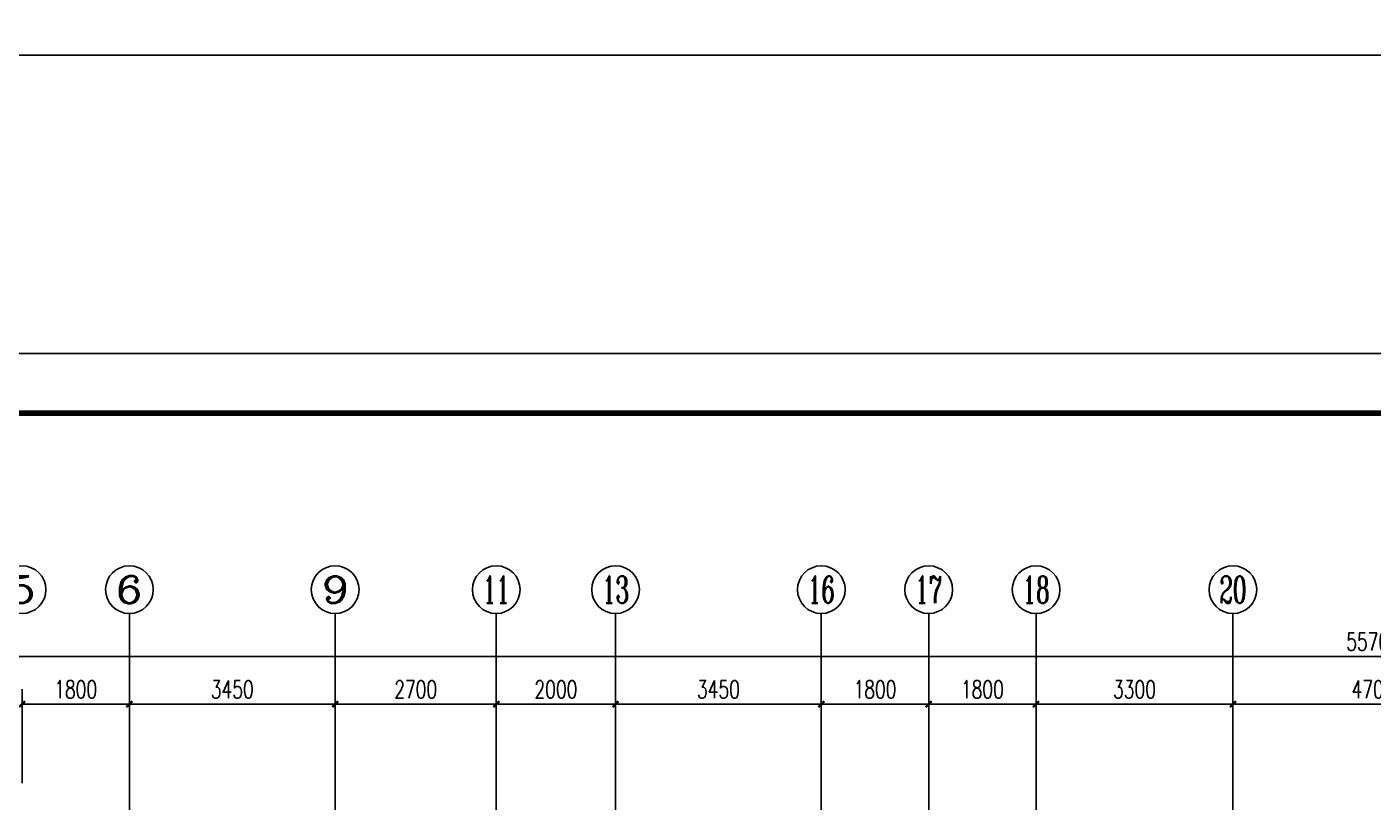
# Model space of a CAD drawing. Extents: x -287580 to -53108, y -522338 to -82629.
# Drawn here: x -248927 to -226359, y -458735 to -445740 of the extents above; entities that cross this region are included whole.
import ezdxf
from ezdxf.enums import TextEntityAlignment as Align

# ---------------------------------------------------------------- set-up
doc = ezdxf.new("R2010")
doc.units = 0
doc.header["$LTSCALE"] = 1000
doc.header["$MEASUREMENT"] = 0
doc.linetypes.add('DOTE', pattern=[2.42, 2, -0.2, 0.02, -0.2])
for name, color, linetype in [('AXIS', 3, 'Continuous'), ('AXIS_TEXT', 7, 'Continuous'), ('DOTE', 99, 'Continuous'), ('PUB_TITLE', 146, 'Continuous')]:
    doc.layers.add(name, color=color, linetype=linetype)
doc.styles.add('_TCH_AXIS', font='COMPLEX', dxfattribs={"bigfont": 'GBCBIG'})
doc.styles.add('_TCH_DIM_T3', font='SIMPLEX', dxfattribs={"width": 0.705882, "bigfont": 'GBCBIG'})
doc.styles.add('COMPLEX', font='COMPLEX')
doc.dimstyles.new('_TCH_ARCH&&100', dxfattribs={"dimtxt": 297.5, "dimasz": 100, "dimexe": 250, "dimexo": 300, "dimgap": 100, "dimtad": 1, "dimdec": 0, "dimzin": 0, "dimdsep": 46, "dimtxsty": '_TCH_DIM_T3', "dimblk": 'ARCHTICK', "dimcen": 0.09, "dimclrt": 7, "dimazin": 2, "dimtfac": 1, "dimtdec": 0, "dimtix": 1, "dimtmove": 2, "dimatfit": 3, "dimfxl": 0, "dimtolj": 1, "dimtzin": 0, "dimarcsym": 0})

# ---------------------------------------------------------------- blocks, each defined once
blk = doc.blocks.new('_ArchTick')
at = {"color": 0, "linetype": 'ByBlock', "const_width": 0.4}
blk.add_lwpolyline([(-0.5, -0.5), (0.5, 0.5)], dxfattribs=at)
blk = doc.blocks.new('*D280')
at = {"layer": 'AXIS', "color": 0, "lineweight": -2}
for p, q in [((-249009, -458420), (-249009, -456844)), ((-247209, -458420), (-247209, -456844)), ((-249009, -457094), (-247209, -457094))]:
    blk.add_line(p, q, dxfattribs=at)
at = {"layer": 'Defpoints', "color": 0}
for p in [(-247209, -457094), (-249009, -458720), (-247209, -458720)]:
    blk.add_point(p, dxfattribs=at)
at = {"layer": 'AXIS', "color": 0, "lineweight": -2, "xscale": 100, "yscale": 100, "zscale": 100, "rotation": 180}
blk.add_blockref('_ArchTick', (-249009, -457094), dxfattribs=at)
at = {"layer": 'AXIS', "color": 0, "lineweight": -2, "xscale": 100, "yscale": 100, "zscale": 100}
blk.add_blockref('_ArchTick', (-247209, -457094), dxfattribs=at)
at = {"layer": 'AXIS', "color": 7, "insert": (-248109, -456846), "char_height": 297.5, "attachment_point": 5, "style": '_TCH_DIM_T3'}
blk.add_mtext('\\A1;1800', dxfattribs=at)
blk = doc.blocks.new('*D281')
at = {"layer": 'AXIS', "color": 0, "lineweight": -2}
for p, q in [((-247209, -458420), (-247209, -456844)), ((-243759, -458420), (-243759, -456844)), ((-247209, -457094), (-243759, -457094))]:
    blk.add_line(p, q, dxfattribs=at)
at = {"layer": 'Defpoints', "color": 0}
for p in [(-243759, -457094), (-247209, -458720), (-243759, -458720)]:
    blk.add_point(p, dxfattribs=at)
at = {"layer": 'AXIS', "color": 0, "lineweight": -2, "xscale": 100, "yscale": 100, "zscale": 100, "rotation": 180}
blk.add_blockref('_ArchTick', (-247209, -457094), dxfattribs=at)
at = {"layer": 'AXIS', "color": 0, "lineweight": -2, "xscale": 100, "yscale": 100, "zscale": 100}
blk.add_blockref('_ArchTick', (-243759, -457094), dxfattribs=at)
at = {"layer": 'AXIS', "color": 7, "insert": (-245484, -456846), "char_height": 297.5, "attachment_point": 5, "style": '_TCH_DIM_T3'}
blk.add_mtext('\\A1;3450', dxfattribs=at)
blk = doc.blocks.new('*D282')
at = {"layer": 'AXIS', "color": 0, "lineweight": -2}
for p, q in [((-243759, -458420), (-243759, -456844)), ((-241059, -458420), (-241059, -456844)), ((-243759, -457094), (-241059, -457094))]:
    blk.add_line(p, q, dxfattribs=at)
at = {"layer": 'Defpoints', "color": 0}
for p in [(-241059, -457094), (-243759, -458720), (-241059, -458720)]:
    blk.add_point(p, dxfattribs=at)
at = {"layer": 'AXIS', "color": 0, "lineweight": -2, "xscale": 100, "yscale": 100, "zscale": 100, "rotation": 180}
blk.add_blockref('_ArchTick', (-243759, -457094), dxfattribs=at)
at = {"layer": 'AXIS', "color": 0, "lineweight": -2, "xscale": 100, "yscale": 100, "zscale": 100}
blk.add_blockref('_ArchTick', (-241059, -457094), dxfattribs=at)
at = {"layer": 'AXIS', "color": 7, "insert": (-242409, -456846), "char_height": 297.5, "attachment_point": 5, "style": '_TCH_DIM_T3'}
blk.add_mtext('\\A1;2700', dxfattribs=at)
blk = doc.blocks.new('*D283')
at = {"layer": 'AXIS', "color": 0, "lineweight": -2}
for p, q in [((-241059, -458420), (-241059, -456844)), ((-239059, -458420), (-239059, -456844)), ((-241059, -457094), (-239059, -457094))]:
    blk.add_line(p, q, dxfattribs=at)
at = {"layer": 'Defpoints', "color": 0}
for p in [(-239059, -457094), (-241059, -458720), (-239059, -458720)]:
    blk.add_point(p, dxfattribs=at)
at = {"layer": 'AXIS', "color": 0, "lineweight": -2, "xscale": 100, "yscale": 100, "zscale": 100, "rotation": 180}
blk.add_blockref('_ArchTick', (-241059, -457094), dxfattribs=at)
at = {"layer": 'AXIS', "color": 0, "lineweight": -2, "xscale": 100, "yscale": 100, "zscale": 100}
blk.add_blockref('_ArchTick', (-239059, -457094), dxfattribs=at)
at = {"layer": 'AXIS', "color": 7, "insert": (-240059, -456846), "char_height": 297.5, "attachment_point": 5, "style": '_TCH_DIM_T3'}
blk.add_mtext('\\A1;2000', dxfattribs=at)
blk = doc.blocks.new('*D284')
at = {"layer": 'AXIS', "color": 0, "lineweight": -2}
for p, q in [((-239059, -458420), (-239059, -456844)), ((-235609, -458420), (-235609, -456844)), ((-239059, -457094), (-235609, -457094))]:
    blk.add_line(p, q, dxfattribs=at)
at = {"layer": 'Defpoints', "color": 0}
for p in [(-235609, -457094), (-239059, -458720), (-235609, -458720)]:
    blk.add_point(p, dxfattribs=at)
at = {"layer": 'AXIS', "color": 0, "lineweight": -2, "xscale": 100, "yscale": 100, "zscale": 100, "rotation": 180}
blk.add_blockref('_ArchTick', (-239059, -457094), dxfattribs=at)
at = {"layer": 'AXIS', "color": 0, "lineweight": -2, "xscale": 100, "yscale": 100, "zscale": 100}
blk.add_blockref('_ArchTick', (-235609, -457094), dxfattribs=at)
at = {"layer": 'AXIS', "color": 7, "insert": (-237334, -456846), "char_height": 297.5, "attachment_point": 5, "style": '_TCH_DIM_T3'}
blk.add_mtext('\\A1;3450', dxfattribs=at)
blk = doc.blocks.new('*D285')
at = {"layer": 'AXIS', "color": 0, "lineweight": -2}
for p, q in [((-235609, -458420), (-235609, -456844)), ((-233809, -458420), (-233809, -456844)), ((-235609, -457094), (-233809, -457094))]:
    blk.add_line(p, q, dxfattribs=at)
at = {"layer": 'Defpoints', "color": 0}
for p in [(-233809, -457094), (-235609, -458720), (-233809, -458720)]:
    blk.add_point(p, dxfattribs=at)
at = {"layer": 'AXIS', "color": 0, "lineweight": -2, "xscale": 100, "yscale": 100, "zscale": 100, "rotation": 180}
blk.add_blockref('_ArchTick', (-235609, -457094), dxfattribs=at)
at = {"layer": 'AXIS', "color": 0, "lineweight": -2, "xscale": 100, "yscale": 100, "zscale": 100}
blk.add_blockref('_ArchTick', (-233809, -457094), dxfattribs=at)
at = {"layer": 'AXIS', "color": 7, "insert": (-234709, -456846), "char_height": 297.5, "attachment_point": 5, "style": '_TCH_DIM_T3'}
blk.add_mtext('\\A1;1800', dxfattribs=at)
blk = doc.blocks.new('*D286')
at = {"layer": 'AXIS', "color": 0, "lineweight": -2}
for p, q in [((-233809, -458420), (-233809, -456844)), ((-232009, -458420), (-232009, -456844)), ((-233809, -457094), (-232009, -457094))]:
    blk.add_line(p, q, dxfattribs=at)
at = {"layer": 'Defpoints', "color": 0}
for p in [(-232009, -457094), (-233809, -458720), (-232009, -458720)]:
    blk.add_point(p, dxfattribs=at)
at = {"layer": 'AXIS', "color": 0, "lineweight": -2, "xscale": 100, "yscale": 100, "zscale": 100, "rotation": 180}
blk.add_blockref('_ArchTick', (-233809, -457094), dxfattribs=at)
at = {"layer": 'AXIS', "color": 0, "lineweight": -2, "xscale": 100, "yscale": 100, "zscale": 100}
blk.add_blockref('_ArchTick', (-232009, -457094), dxfattribs=at)
at = {"layer": 'AXIS', "color": 7, "insert": (-232909, -456846), "char_height": 297.5, "attachment_point": 5, "style": '_TCH_DIM_T3'}
blk.add_mtext('\\A1;1800', dxfattribs=at)
blk = doc.blocks.new('*D287')
at = {"layer": 'AXIS', "color": 0, "lineweight": -2}
for p, q in [((-232009, -458420), (-232009, -456844)), ((-228709, -458420), (-228709, -456844)), ((-232009, -457094), (-228709, -457094))]:
    blk.add_line(p, q, dxfattribs=at)
at = {"layer": 'Defpoints', "color": 0}
for p in [(-228709, -457094), (-232009, -458720), (-228709, -458720)]:
    blk.add_point(p, dxfattribs=at)
at = {"layer": 'AXIS', "color": 0, "lineweight": -2, "xscale": 100, "yscale": 100, "zscale": 100, "rotation": 180}
blk.add_blockref('_ArchTick', (-232009, -457094), dxfattribs=at)
at = {"layer": 'AXIS', "color": 0, "lineweight": -2, "xscale": 100, "yscale": 100, "zscale": 100}
blk.add_blockref('_ArchTick', (-228709, -457094), dxfattribs=at)
at = {"layer": 'AXIS', "color": 7, "insert": (-230359, -456846), "char_height": 297.5, "attachment_point": 5, "style": '_TCH_DIM_T3'}
blk.add_mtext('\\A1;3300', dxfattribs=at)
blk = doc.blocks.new('*D288')
at = {"layer": 'AXIS', "color": 0, "lineweight": -2}
for p, q in [((-228709, -458420), (-228709, -456844)), ((-224009, -458420), (-224009, -456844)), ((-228709, -457094), (-224009, -457094))]:
    blk.add_line(p, q, dxfattribs=at)
at = {"layer": 'Defpoints', "color": 0}
for p in [(-224009, -457094), (-228709, -458720), (-224009, -458720)]:
    blk.add_point(p, dxfattribs=at)
at = {"layer": 'AXIS', "color": 0, "lineweight": -2, "xscale": 100, "yscale": 100, "zscale": 100, "rotation": 180}
blk.add_blockref('_ArchTick', (-228709, -457094), dxfattribs=at)
at = {"layer": 'AXIS', "color": 0, "lineweight": -2, "xscale": 100, "yscale": 100, "zscale": 100}
blk.add_blockref('_ArchTick', (-224009, -457094), dxfattribs=at)
at = {"layer": 'AXIS', "color": 7, "insert": (-226359, -456846), "char_height": 297.5, "attachment_point": 5, "style": '_TCH_DIM_T3'}
blk.add_mtext('\\A1;4700', dxfattribs=at)
blk = doc.blocks.new('*D300')
at = {"layer": 'AXIS', "color": 0, "lineweight": -2}
for p, q in [((-254209, -458420), (-254209, -456044)), ((-198509, -458420), (-198509, -456044)), ((-254209, -456294), (-198509, -456294))]:
    blk.add_line(p, q, dxfattribs=at)
at = {"layer": 'Defpoints', "color": 0}
for p in [(-198509, -456294), (-254209, -458720), (-198509, -458720)]:
    blk.add_point(p, dxfattribs=at)
at = {"layer": 'AXIS', "color": 0, "lineweight": -2, "xscale": 100, "yscale": 100, "zscale": 100, "rotation": 180}
blk.add_blockref('_ArchTick', (-254209, -456294), dxfattribs=at)
at = {"layer": 'AXIS', "color": 0, "lineweight": -2, "xscale": 100, "yscale": 100, "zscale": 100}
blk.add_blockref('_ArchTick', (-198509, -456294), dxfattribs=at)
at = {"layer": 'AXIS', "color": 7, "insert": (-226359, -456046), "char_height": 297.5, "attachment_point": 5, "style": '_TCH_DIM_T3'}
blk.add_mtext('\\A1;55700', dxfattribs=at)
blk = doc.blocks.new('_AXISO')
blk.add_circle((0, 0), 0.5)
at = {"layer": 'AXIS_TEXT', "style": 'COMPLEX', "width": 1.041667}
blk.add_attdef('A', text='', height=0.56, dxfattribs=at).set_placement((-0.25, -0.28), (0.25, -0.28), align=Align.FIT)

msp = doc.modelspace()

# ---------------------------------------------------------------- linework, layer by layer
at = {"layer": 'AXIS'}
for p, q in [((-247208.8, -457774.7), (-247208.8, -455574.4)), ((-243758.8, -457774.7), (-243758.8, -455574.4)), ((-241058.8, -457774.7), (-241058.8, -455574.4)), ((-239058.8, -457774.7), (-239058.8, -455574.4)), ((-235608.8, -457774.7), (-235608.8, -455574.4)), ((-233808.8, -457774.7), (-233808.8, -455574.4)), ((-232008.8, -457774.7), (-232008.8, -455574.4)), ((-228708.8, -457774.7), (-228708.8, -455574.4))]:
    msp.add_line(p, q, dxfattribs=at)
at = {"layer": 'DOTE', "linetype": 'DOTE'}
for p, q in [((-247208.8, -464950.9), (-247208.8, -457872.4)), ((-243758.8, -466550.9), (-243758.8, -457872.4)), ((-241058.8, -464630.9), (-241058.8, -457872.4)), ((-239058.8, -466550.9), (-239058.8, -457872.4)), ((-235608.8, -464950.9), (-235608.8, -457872.4)), ((-233808.8, -474142), (-233808.8, -457872.4)), ((-232008.8, -464950.9), (-232008.8, -457872.4)), ((-228708.8, -474142), (-228708.8, -457872.4))]:
    msp.add_line(p, q, dxfattribs=at)
at = {"layer": 'PUB_TITLE'}
for points in [[(-265242.7, -446215.5), (-181142.7, -446215.5), (-181142.7, -386815.5), (-265242.7, -386815.5)], [(-265242.7, -510615.5), (-181142.7, -510615.5), (-181142.7, -451215.5), (-265242.7, -451215.5)]]:
    msp.add_lwpolyline(points, close=True, dxfattribs=at)
at = {"layer": 'PUB_TITLE', "const_width": 100}
msp.add_lwpolyline([(-262742.7, -509615.5), (-182142.7, -509615.5), (-182142.7, -452215.5), (-262742.7, -452215.5)], close=True, dxfattribs=at)

# ---------------------------------------------------------------- block references
at = {"layer": 'AXIS'}
ref = msp.add_blockref('_AXISO', (-249008.8, -455174.4), dxfattribs=dict(at, xscale=800, yscale=800, zscale=800))
ref.add_attrib('A', '5', dxfattribs={"layer": 'AXIS_TEXT', "height": 452.5, "style": '_TCH_AXIS', "width": 1.5}).set_placement((-249235.1, -455400.7), (-248782.5, -455400.7), align=Align.FIT)
ref = msp.add_blockref('_AXISO', (-247208.8, -455174.4), dxfattribs=dict(at, xscale=800, yscale=800, zscale=800))
ref.add_attrib('A', '6', dxfattribs={"layer": 'AXIS_TEXT', "height": 452.5, "style": '_TCH_AXIS', "width": 1.5}).set_placement((-247435.1, -455400.7), (-246982.5, -455400.7), align=Align.FIT)
ref = msp.add_blockref('_AXISO', (-243758.8, -455174.4), dxfattribs=dict(at, xscale=800, yscale=800, zscale=800))
ref.add_attrib('A', '9', dxfattribs={"layer": 'AXIS_TEXT', "height": 452.5, "style": '_TCH_AXIS', "width": 1.5}).set_placement((-243985.1, -455400.7), (-243532.5, -455400.7), align=Align.FIT)
ref = msp.add_blockref('_AXISO', (-241058.8, -455174.4), dxfattribs=dict(at, xscale=800, yscale=800, zscale=800))
ref.add_attrib('A', '11', dxfattribs={"layer": 'AXIS_TEXT', "height": 452.55, "style": '_TCH_AXIS', "width": 0.875}).set_placement((-241285.1, -455400.7), (-240832.5, -455400.7), align=Align.FIT)
ref = msp.add_blockref('_AXISO', (-239058.8, -455174.4), dxfattribs=dict(at, xscale=800, yscale=800, zscale=800))
ref.add_attrib('A', '13', dxfattribs={"layer": 'AXIS_TEXT', "height": 452.55, "style": '_TCH_AXIS', "width": 0.724138}).set_placement((-239285.1, -455400.7), (-238832.5, -455400.7), align=Align.FIT)
ref = msp.add_blockref('_AXISO', (-235608.8, -455174.4), dxfattribs=dict(at, xscale=800, yscale=800, zscale=800))
ref.add_attrib('A', '16', dxfattribs={"layer": 'AXIS_TEXT', "height": 452.55, "style": '_TCH_AXIS', "width": 0.724138}).set_placement((-235835.1, -455400.7), (-235382.5, -455400.7), align=Align.FIT)
ref = msp.add_blockref('_AXISO', (-233808.8, -455174.4), dxfattribs=dict(at, xscale=800, yscale=800, zscale=800))
ref.add_attrib('A', '17', dxfattribs={"layer": 'AXIS_TEXT', "height": 452.55, "style": '_TCH_AXIS', "width": 0.724138}).set_placement((-234035.1, -455400.7), (-233582.5, -455400.7), align=Align.FIT)
ref = msp.add_blockref('_AXISO', (-232008.8, -455174.4), dxfattribs=dict(at, xscale=800, yscale=800, zscale=800))
ref.add_attrib('A', '18', dxfattribs={"layer": 'AXIS_TEXT', "height": 452.55, "style": '_TCH_AXIS', "width": 0.724138}).set_placement((-232235.1, -455400.7), (-231782.5, -455400.7), align=Align.FIT)
ref = msp.add_blockref('_AXISO', (-228708.8, -455174.4), dxfattribs=dict(at, xscale=800, yscale=800, zscale=800))
ref.add_attrib('A', '20', dxfattribs={"layer": 'AXIS_TEXT', "height": 452.55, "style": '_TCH_AXIS', "width": 0.617647}).set_placement((-228935.1, -455400.7), (-228482.5, -455400.7), align=Align.FIT)

# ---------------------------------------------------------------- dimensions: what is measured, and where the dimension line sits
for p1, p2, distance, picture, middle in [((-254208.8, -458720), (-198508.8, -458720), 2425.6, '*D300', (-226358.8, -456045.6)), ((-249008.8, -458720), (-247208.8, -458720), 1625.6, '*D280', (-248108.8, -456845.6)), ((-247208.8, -458720), (-243758.8, -458720), 1625.6, '*D281', (-245483.8, -456845.6)), ((-243758.8, -458720), (-241058.8, -458720), 1625.6, '*D282', (-242408.8, -456845.6)), ((-241058.8, -458720), (-239058.8, -458720), 1625.6, '*D283', (-240058.8, -456845.6)), ((-239058.8, -458720), (-235608.8, -458720), 1625.6, '*D284', (-237333.8, -456845.6)), ((-235608.8, -458720), (-233808.8, -458720), 1625.6, '*D285', (-234708.8, -456845.6)), ((-233808.8, -458720), (-232008.8, -458720), 1625.6, '*D286', (-232908.8, -456845.6)), ((-232008.8, -458720), (-228708.8, -458720), 1625.6, '*D287', (-230358.8, -456845.6)), ((-228708.8, -458720), (-224008.8, -458720), 1625.6, '*D288', (-226358.8, -456845.6))]:
    dim = msp.add_aligned_dim(p1=p1, p2=p2, distance=distance, dimstyle='_TCH_ARCH&&100', dxfattribs=at)
    dim.commit()
    dim.dimension.update_dxf_attribs({"geometry": picture, "text_midpoint": middle})

doc.saveas('drawing.dxf')
